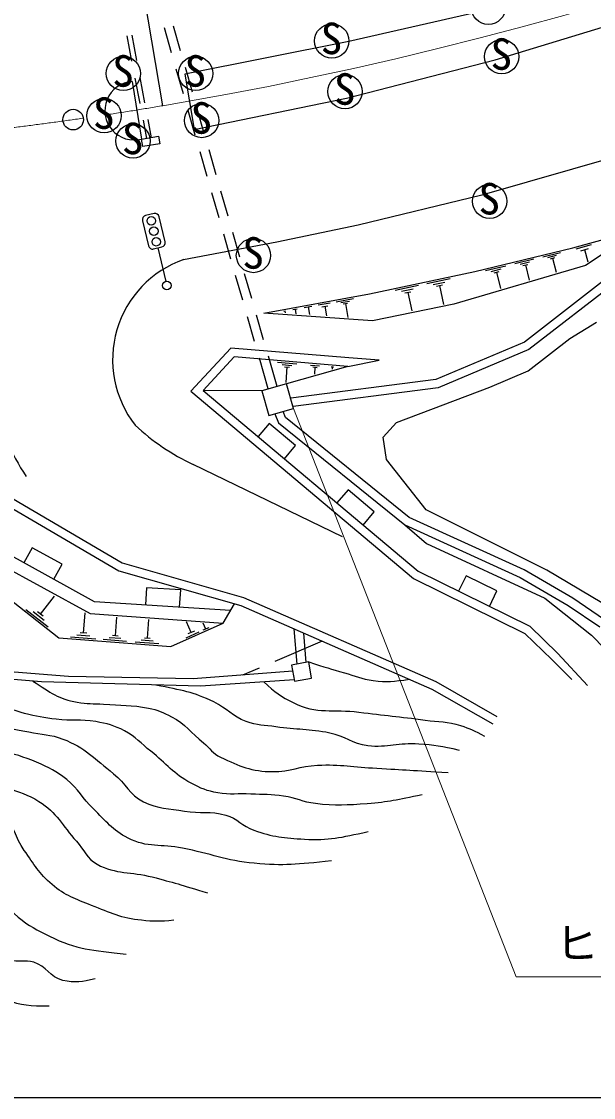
# Model space of a CAD drawing. Units: millimetres, scale not verified. Extents: x 40000 to 680000, y 20000 to 380000.
# Drawn here: x 289250 to 322568, y 205000 to 267647 of the extents above; entities that cross this region are included whole.
import ezdxf
from ezdxf.enums import TextEntityAlignment as Align

# ---------------------------------------------------------------- set-up
doc = ezdxf.new("R2010")
doc.units = ezdxf.units.MM
doc.header["$LTSCALE"] = 1000
doc.linetypes.add('CHAIN', pattern=[18.5, 12, -1.5, 3.5, -1.5])
for name, color, linetype, lineweight in [('M-BGD', 7, 'Continuous', 25), ('M-BMK', 2, 'CHAIN', 13), ('M-BMK-OTRS', 5, 'Continuous', 25), ('M-BMK-SRVR', 3, 'Continuous', 25), ('M-STR-HTXT', 7, 'Continuous', 13), ('M-STR-STRC', 7, 'Continuous', 25), ('M-STR-STRD', 7, 'Continuous', 25), ('M-TTL-BAND', 7, 'Continuous', 25)]:
    doc.layers.add(name, color=color, linetype=linetype, lineweight=lineweight)
doc.styles.add('ＭＳ ゴシック', font='')
doc.styles.get('ＭＳ ゴシック').set_extended_font_data('MS Gothic')

msp = doc.modelspace()

# ---------------------------------------------------------------- linework, layer by layer
at = {"layer": 'M-BGD'}
for p, q in [((297991, 265833), (297577, 267275)), ((298517, 265934), (298103, 267375)), ((295683, 265332), (295398, 266805)), ((295669, 266847), (295948, 265373)), ((296134, 264391), (296413, 262917)), ((298682, 263431), (298268, 264872)), ((299208, 263531), (298794, 264973)), ((296159, 262878), (295874, 264350)), ((299899, 261129), (299484, 262570)), ((296554, 260841), (296350, 261896)), ((296599, 261934), (296797, 260883)), ((299373, 261028), (298958, 262470)), ((300064, 258625), (299649, 260067)), ((300590, 258726), (300175, 260168)), ((325441, 260221), (316062, 257546)), ((300755, 256223), (300340, 257664)), ((301281, 256323), (300866, 257765)), ((316062, 257546), (308861, 255785)), ((308861, 255785), (304124, 254796)), ((321361, 254471), (326692, 255939)), ((301446, 253820), (301031, 255262)), ((301972, 253921), (301557, 255362)), ((304124, 254796), (298684, 253779)), ((315661, 253101), (321361, 254471)), ((321554, 254421), (322445, 254666)), ((321826, 254304), (322271, 254426)), ((322048, 254365), (322245, 253653)), ((323948, 254667), (322107, 253448)), ((317993, 253559), (319100, 253825)), ((319625, 253951), (320653, 254198)), ((319907, 253910), (320421, 254034)), ((320060, 253838), (320317, 253900)), ((320188, 253869), (320386, 253047)), ((309515, 251786), (315661, 253101)), ((322107, 253448), (314426, 251194)), ((316275, 253146), (317465, 253432)), ((316601, 253099), (317196, 253242)), ((318296, 253515), (318850, 253648)), ((318461, 253437), (318738, 253504)), ((318599, 253471), (318812, 252585)), ((302137, 251417), (301722, 252859)), ((302663, 251518), (302248, 252960)), ((312852, 252398), (314222, 252691)), ((313224, 252334), (313909, 252481)), ((316779, 253015), (317076, 253087)), ((316927, 253051), (317156, 252099)), ((311018, 252005), (312371, 252295)), ((311385, 251942), (312062, 252087)), ((311583, 251843), (311922, 251916)), ((311753, 251879), (311984, 250796)), ((313425, 252234), (313767, 252307)), ((313596, 252270), (313830, 251174)), ((303356, 250671), (309515, 251786)), ((306539, 251145), (307238, 251272)), ((307578, 251333), (308580, 251515)), ((307847, 251279), (308348, 251369)), ((307990, 251201), (308241, 251246)), ((308115, 251224), (308260, 250422)), ((309689, 250225), (303356, 250671)), ((304526, 250781), (304636, 250801)), ((304581, 250791), (304601, 250680)), ((305052, 250876), (305316, 250924)), ((305184, 250900), (305232, 250636)), ((305711, 250995), (306168, 251078)), ((305940, 251037), (306023, 250580)), ((306739, 251037), (307089, 251100)), ((306914, 251069), (307015, 250510)), ((314426, 251194), (309689, 250225)), ((302827, 249015), (302413, 250456)), ((303354, 249115), (302939, 250557)), ((321198, 249193), (322741, 250152)), ((318764, 247314), (321198, 249193)), ((301639, 248115), (299831, 246169)), ((308268, 247568), (301639, 248115)), ((304134, 246402), (303630, 248154)), ((303621, 246254), (303104, 248054)), ((304171, 247806), (305291, 247713)), ((304442, 247671), (305002, 247624)), ((304572, 247547), (304853, 247524)), ((304712, 247535), (304638, 246639)), ((308268, 247568), (304692, 246557)), ((306092, 247647), (306607, 247605)), ((306213, 247534), (306470, 247512)), ((306341, 247523), (306307, 247111)), ((307295, 247548), (307431, 247537)), ((307363, 247542), (307352, 247406)), ((308268, 247568), (310093, 247923)), ((310093, 247923), (308309, 248066)), ((316538, 246367), (318764, 247314)), ((311097, 244308), (316538, 246367)), ((299831, 246169), (312361, 235635)), ((303248, 246149), (299831, 246169)), ((304005, 244804), (304214, 244280)), ((303678, 244242), (303034, 243476)), ((305209, 242955), (303678, 244242)), ((304214, 244280), (311569, 238335)), ((310309, 243447), (311097, 244308)), ((310518, 242148), (310309, 243447)), ((284212, 242491), (295113, 236137)), ((304565, 242189), (305209, 242955)), ((307940, 237644), (299251, 241850)), ((312820, 239215), (310518, 242148)), ((308270, 240381), (307627, 239615)), ((309801, 239094), (308270, 240381)), ((281412, 239638), (293240, 233173)), ((309158, 238328), (309801, 239094)), ((319855, 235700), (312820, 239215)), ((311569, 238335), (318297, 235274)), ((311569, 238335), (312835, 237247)), ((289868, 237012), (289385, 236137)), ((291619, 236046), (289868, 237012)), ((312835, 237247), (319733, 234074)), ((285406, 236490), (291424, 231755)), ((291136, 235170), (291619, 236046)), ((295113, 236137), (302189, 234119)), ((312361, 235635), (318852, 232438)), ((323666, 233436), (319855, 235700)), ((315152, 235376), (314710, 234479)), ((316946, 234492), (315152, 235376)), ((318297, 235274), (321090, 233640)), ((296526, 234677), (296463, 233679)), ((298522, 234550), (296526, 234677)), ((298459, 233552), (298522, 234550)), ((316504, 233595), (316946, 234492)), ((290349, 233150), (291170, 234192)), ((300999, 232620), (301650, 233752)), ((302189, 234119), (313375, 229221)), ((319733, 234074), (322450, 231909)), ((290796, 232376), (289493, 233402)), ((290573, 232763), (289921, 233276)), ((290512, 233022), (290186, 233278)), ((292861, 232043), (292952, 233227)), ((293240, 233173), (300999, 232620)), ((321090, 233640), (322931, 232403)), ((294715, 231876), (294798, 232962)), ((296581, 231735), (296664, 232829)), ((297951, 231255), (300999, 232620)), ((299127, 232075), (298853, 232685)), ((299989, 232277), (299838, 232615)), ((318852, 232438), (320487, 230856)), ((293578, 231690), (292098, 231804)), ((293220, 231867), (292480, 231923)), ((293046, 232029), (292676, 232057)), ((294885, 231863), (294545, 231889)), ((299577, 232093), (298814, 231751)), ((299317, 232160), (298936, 231989)), ((300157, 232353), (299820, 232202)), ((305302, 230234), (305124, 232288)), ((305829, 230329), (305692, 232039)), ((322450, 231909), (324527, 229775)), ((291424, 231755), (297951, 231255)), ((295373, 231553), (294015, 231657)), ((295044, 231715), (294365, 231767)), ((297243, 231410), (295876, 231514)), ((296912, 231573), (296228, 231625)), ((296752, 231722), (296410, 231749)), ((306767, 231569), (304009, 230389)), ((320487, 230856), (322229, 228982)), ((282802, 230253), (291978, 229533)), ((303089, 229996), (302128, 229585)), ((320139, 230497), (321311, 229340)), ((290423, 229192), (282905, 229849)), ((291978, 229533), (299251, 229386)), ((299251, 229386), (305048, 229834)), ((305142, 229316), (299672, 228940)), ((299672, 228940), (290423, 229192)), ((313375, 229221), (316943, 227184))]:
    msp.add_line(p, q, dxfattribs=at)
for points in [[(296237, 260805), (297239, 260969), (297311, 260533), (296309, 260368)], [(303248, 246149), (303656, 244705), (305100, 245113), (304692, 246557)], [(304986, 230177), (305155, 229243), (306146, 229422), (305977, 230356)]]:
    msp.add_lwpolyline(points, close=True, dxfattribs=at)
for points in [[(324144, 253316), (318541, 248985), (313391, 246805), (304929, 245716)], [(218241, 251830), (226314, 250273), (236073, 248881), (247216, 247712), (258951, 247048), (266645, 246996), (275161, 247203), (283960, 242060), (294915, 235673), (302020, 233647), (313151, 228774), (316696, 226750)], [(308309, 248066), (301438, 248633), (299107, 246125), (312086, 235214), (318561, 232024), (320139, 230497)], [(323210, 232818), (321356, 234063), (318528, 235719), (311834, 238764), (304630, 244587), (304489, 244941)], [(301426, 233363), (293495, 233868), (281773, 240338), (273855, 242079)]]:
    msp.add_lwpolyline(points, dxfattribs=at)
for centre, radius, start, end in [((300742, 247955), 6183, 109.28844, 218.033), ((299401, 247732), 11873, 190.26369, 213.68376), ((304907, 253813), 13233, 226.93489, 244.69268)]:
    msp.add_arc(centre, radius, start, end, dxfattribs=at)
for points, knots in [([(267682, 231196), (268196, 231169), (268395, 231104), (268842, 230998), (270474, 230610), (271068, 229618), (272524, 228785), (274538, 227633), (275739, 227118), (277744, 225951), (278410, 225564), (278799, 225361), (279401, 224880), (280382, 224095), (280499, 223239), (281382, 222346), (281858, 221865), (282103, 221545), (282694, 221217), (283378, 220837), (283862, 220846), (284567, 220506), (285248, 220177), (285661, 219997), (286203, 219470), (286923, 218768), (287002, 218115), (287595, 217303), (288128, 216572), (288361, 216084), (289057, 215506), (289699, 214972), (290135, 214765), (290880, 214389), (292483, 213582), (293331, 213604), (295353, 213340)], [0, 0, 0, 0, 1, 1, 1, 2, 2, 2, 3, 3, 3, 4, 4, 4, 5, 5, 5, 6, 6, 6, 7, 7, 7, 8, 8, 8, 9, 9, 9, 10, 10, 10, 11, 11, 11, 12, 12, 12, 12]), ([(298125, 215318), (297286, 215239), (296974, 215246), (296241, 215315), (295061, 215427), (294437, 215749), (293334, 216183), (292387, 216557), (291807, 216743), (291029, 217399), (290263, 218045), (289993, 218573), (289409, 219388), (288861, 220154), (288869, 220871), (288099, 221413), (287627, 221745), (287256, 221731), (286698, 221878), (285694, 222143), (285059, 222050), (284102, 222454), (283395, 222753), (283134, 223165), (282582, 223699), (281893, 224364), (281704, 224925), (280988, 225561), (280231, 226234), (279661, 226422), (278784, 226929), (277779, 227509), (277225, 227855), (276174, 228346), (275453, 228682), (274971, 228699), (274281, 229092), (273685, 229431), (273302, 229591), (272848, 230104), (272492, 230506), (272366, 230722), (272107, 231262)], [0, 0, 0, 0, 1, 1, 1, 2, 2, 2, 3, 3, 3, 4, 4, 4, 5, 5, 5, 6, 6, 6, 7, 7, 7, 8, 8, 8, 9, 9, 9, 10, 10, 10, 11, 11, 11, 12, 12, 12, 13, 13, 13, 14, 14, 14, 14]), ([(274288, 231489), (274639, 231069), (274776, 230934), (275133, 230624), (275695, 230136), (276084, 229945), (276755, 229625), (277488, 229275), (278037, 229450), (278764, 229087), (279956, 228491), (280435, 227841), (281418, 226940), (282216, 226209), (282442, 225551), (283331, 224933), (283989, 224476), (284444, 224356), (285194, 224075), (286421, 223615), (287153, 223486), (288385, 223041), (289135, 222769), (289583, 222655), (290263, 222238), (291325, 221588), (291605, 220832), (292452, 219918), (292928, 219404), (293029, 218910), (293648, 218581), (294784, 217977), (295612, 218162), (296858, 217840), (298125, 217513), (298542, 217386), (300079, 216918)], [0, 0, 0, 0, 1, 1, 1, 2, 2, 2, 3, 3, 3, 4, 4, 4, 5, 5, 5, 6, 6, 6, 7, 7, 7, 8, 8, 8, 9, 9, 9, 10, 10, 10, 11, 11, 11, 12, 12, 12, 12]), ([(307304, 218778), (305276, 218560), (304559, 218473), (302811, 218637), (301147, 218793), (300263, 219195), (298623, 219520), (297391, 219764), (296576, 219523), (295460, 220099), (294540, 220572), (294176, 221084), (293436, 221807), (292793, 222434), (292587, 222943), (291888, 223507), (291271, 224006), (290858, 224210), (290126, 224517), (289335, 224849), (288868, 225004), (288021, 225141), (287222, 225271), (286710, 224941), (285949, 225218), (285219, 225484), (285003, 225979), (284444, 226518), (283681, 227255), (283500, 227937), (282621, 228531), (281958, 228980), (281478, 229037), (280758, 229389), (279762, 229876), (279440, 230067), (278257, 230733)], [0, 0, 0, 0, 1, 1, 1, 2, 2, 2, 3, 3, 3, 4, 4, 4, 5, 5, 5, 6, 6, 6, 7, 7, 7, 8, 8, 8, 9, 9, 9, 10, 10, 10, 11, 11, 11, 12, 12, 12, 12]), ([(282269, 229970), (282966, 229308), (283194, 229107), (283842, 228623), (284642, 228025), (285122, 227716), (286026, 227290), (286488, 227073), (286752, 226953), (287244, 226814), (288178, 226550), (288722, 226484), (289673, 226283), (290446, 226120), (290917, 226155), (291655, 225872), (292961, 225371), (293510, 224714), (294612, 223853), (295348, 223279), (295519, 222632), (296357, 222220), (297218, 221797), (297804, 221825), (298750, 221668), (299676, 221515), (300238, 221696), (301142, 221446), (301847, 221252), (302097, 220796), (302788, 220557), (303889, 220174), (304563, 220101), (305728, 220038), (307184, 219959), (307803, 220130), (309434, 220480)], [0, 0, 0, 0, 1, 1, 1, 2, 2, 2, 3, 3, 3, 4, 4, 4, 5, 5, 5, 6, 6, 6, 7, 7, 7, 8, 8, 8, 9, 9, 9, 10, 10, 10, 11, 11, 11, 12, 12, 12, 12]), ([(305977, 230356), (306977, 230043), (307239, 229959), (308056, 229729), (308707, 229545), (309059, 229374), (309729, 229280), (310546, 229166), (310903, 229230), (311838, 229348)], [0, 0, 0, 0, 1, 1, 1, 2, 2, 2, 3, 3, 3, 3]), ([(312580, 222627), (311116, 222309), (310650, 222201), (309391, 222106), (308216, 222016), (307543, 221968), (306372, 222108), (305633, 222196), (305254, 222443), (304516, 222545), (303776, 222647), (303353, 222632), (302606, 222668), (301854, 222705), (301423, 222610), (300681, 222736), (300044, 222843), (299700, 223002), (299128, 223301), (298094, 223842), (297704, 224436), (296785, 225155), (296187, 225622), (295918, 225985), (295250, 226344), (294642, 226669), (294249, 226764), (293570, 226883), (292686, 227038), (292167, 226910), (291275, 227020), (290545, 227109), (290136, 227182), (289425, 227366), (288877, 227508), (288579, 227628), (288060, 227851), (286921, 228341), (286551, 228733), (285431, 229629)], [0, 0, 0, 0, 1, 1, 1, 2, 2, 2, 3, 3, 3, 4, 4, 4, 5, 5, 5, 6, 6, 6, 7, 7, 7, 8, 8, 8, 9, 9, 9, 10, 10, 10, 11, 11, 11, 12, 12, 12, 13, 13, 13, 13]), ([(289904, 229238), (290968, 228571), (291394, 228208), (292497, 228008), (293084, 227901), (293426, 227944), (294022, 227898), (295050, 227819), (295638, 227861), (296652, 227672), (297198, 227570), (297486, 227419), (297981, 227166), (298818, 226739), (299121, 226245), (299847, 225650), (300241, 225327), (300387, 225029), (300849, 224813), (301963, 224293), (302652, 223976), (303882, 223971), (304913, 223966), (305464, 224300), (306494, 224347), (307842, 224409), (308597, 224243), (309944, 224170), (311566, 224081), (312076, 224049), (314094, 223925)], [0, 0, 0, 0, 1, 1, 1, 2, 2, 2, 3, 3, 3, 4, 4, 4, 5, 5, 5, 6, 6, 6, 7, 7, 7, 8, 8, 8, 9, 9, 9, 10, 10, 10, 10]), ([(314767, 225210), (313683, 225445), (313324, 225508), (312385, 225579), (311232, 225666), (310575, 225340), (309427, 225475), (308518, 225581), (308103, 226042), (307205, 226219), (305997, 226459), (305292, 226406), (304073, 226580), (303389, 226678), (302981, 226656), (302334, 226897), (301531, 227196), (301224, 227651), (300455, 228028), (299223, 228633), (298636, 228693), (297083, 229010)], [0, 0, 0, 0, 1, 1, 1, 2, 2, 2, 3, 3, 3, 4, 4, 4, 5, 5, 5, 6, 6, 6, 7, 7, 7, 7]), ([(303365, 229194), (304024, 228573), (304366, 228353), (305105, 227978), (306442, 227299), (307420, 227633), (308907, 227438), (310409, 227241), (311257, 227181), (312759, 226974), (313568, 226862), (314050, 226912), (314827, 226659), (315391, 226475), (315616, 226374), (316218, 226047)], [0, 0, 0, 0, 1, 1, 1, 2, 2, 2, 3, 3, 3, 4, 4, 4, 5, 5, 5, 5]), ([(293536, 211914), (292782, 211734), (292371, 211646), (291657, 211820), (290901, 212003), (290710, 212645), (289965, 212871), (289428, 213034), (289077, 212852), (288531, 212986), (287825, 213160), (287378, 213238), (286806, 213687), (285796, 214481), (285621, 215303), (284854, 216333), (284221, 217184), (283828, 217633), (283223, 218504), (282895, 218977), (282844, 219351), (282417, 219736), (282112, 220013), (281840, 220020), (281458, 220173), (280986, 220362), (280623, 220276), (280225, 220593), (279539, 221141), (279599, 221811), (279173, 222579), (278933, 223012), (278809, 223260), (278540, 223675), (278347, 223973), (278333, 224329), (277984, 224392), (277725, 224439), (277533, 224339), (277335, 224206)], [0, 0, 0, 0, 1, 1, 1, 2, 2, 2, 3, 3, 3, 4, 4, 4, 5, 5, 5, 6, 6, 6, 7, 7, 7, 8, 8, 8, 9, 9, 9, 10, 10, 10, 11, 11, 11, 12, 12, 12, 13, 13, 13, 13]), ([(279021, 219258), (280036, 218778), (280395, 218535), (281189, 217943), (282656, 216848), (283017, 215748), (284204, 214355), (285036, 213378), (285374, 212701), (286348, 211867), (287028, 211284), (287482, 211010), (288321, 210695), (289262, 210342), (289748, 210350), (290868, 210327)], [0, 0, 0, 0, 1, 1, 1, 2, 2, 2, 3, 3, 3, 4, 4, 4, 5, 5, 5, 5])]:
    msp.add_open_spline(points, degree=3, knots=knots, dxfattribs=at)
at = {"layer": 'M-BMK'}
msp.add_lwpolyline([(323282, 268696), (320849, 268003), (318410, 267334), (315963, 266690), (313510, 266071), (311051, 265480), (308585, 264915), (306112, 264379), (303634, 263871), (301150, 263393), (298660, 262946), (297488, 262747)], dxfattribs=at)
msp.add_arc((264659, 457023), 197031, 263.96705, 279.59133, dxfattribs=at)
at = {"layer": 'M-BMK-OTRS'}
for p, q in [((324343, 252839), (318795, 248550)), ((318795, 248550), (313522, 246317)), ((313522, 246317), (305067, 245230))]:
    msp.add_line(p, q, dxfattribs=at)
at = {"layer": 'M-BMK-SRVR'}
msp.add_line((297488, 262747), (289250, 311496), dxfattribs=at)
msp.add_circle((292259, 261935), 600, dxfattribs=at)
at = {"layer": 'M-STR-HTXT'}
for p, q in [((305100, 245113), (318059, 212016)), ((318059, 212016), (348222, 212016))]:
    msp.add_line(p, q, dxfattribs=at)
at = {"layer": 'M-STR-STRC'}
for p, q in [((296968, 256466), (296481, 256350)), ((297616, 254821), (297269, 256280)), ((296296, 256049), (296644, 254589)), ((296945, 254404), (297431, 254520)), ((297188, 254462), (297652, 252517))]:
    msp.add_line(p, q, dxfattribs=at)
for centre, radius in [((316449, 268482), 1000), ((307325, 266517), 1000), ((317221, 265604), 1000), ((295184, 264622), 1000), ((299395, 264622), 1000), ((308097, 263569), 1000), ((294061, 262165), 1000), ((299746, 261884), 1000), ((295745, 260691), 1000), ((316519, 257182), 1000), ((296811, 256043), 250), ((296956, 255435), 250), ((297101, 254827), 250), ((302763, 254024), 1000), ((297710, 252273), 250)]:
    msp.add_circle(centre, radius, dxfattribs=at)
for centre, start, end in [((296539, 256107), 103.40588, 193.40588), ((297026, 256222), 13.40588, 103.40588), ((296887, 254647), 193.40588, 283.40588), ((297373, 254763), 283.40588, 13.40588)]:
    msp.add_arc(centre, 250, start, end, dxfattribs=at)
at = {"layer": 'M-STR-STRD'}
for p, q in [((315656, 268146), (308320, 266477)), ((316840, 265415), (325184, 267955)), ((308320, 266477), (298757, 264578)), ((308172, 263184), (316840, 265415)), ((298757, 264578), (299312, 261359)), ((295691, 264153), (296237, 260805)), ((299312, 261359), (308172, 263184))]:
    msp.add_line(p, q, dxfattribs=at)
msp.add_arc((295807, 262453), 1704, 93.92084, 284.61274, dxfattribs=at)
at = {"layer": 'M-TTL-BAND'}
msp.add_line((40000, 205000), (579000, 205000), dxfattribs=at)

# ---------------------------------------------------------------- texts
at = {"layer": 'M-STR-HTXT', "style": 'ＭＳ ゴシック'}
msp.add_text('ヒューム管φ800 L=30.0', height=1833, dxfattribs=at).set_placement((333788, 213985), align=Align.MIDDLE_CENTER)
at = {"layer": 'M-STR-STRC', "style": 'ＭＳ ゴシック'}
for p in [(306680, 265198), (316576, 264286), (294539, 263303), (298750, 263303), (307452, 262251), (293416, 260847), (299101, 260566), (295100, 259373), (315874, 255864), (302118, 252706)]:
    msp.add_text('S', height=1833, dxfattribs=at).set_placement(p, align=Align.BOTTOM_LEFT)

doc.saveas('drawing.dxf')
